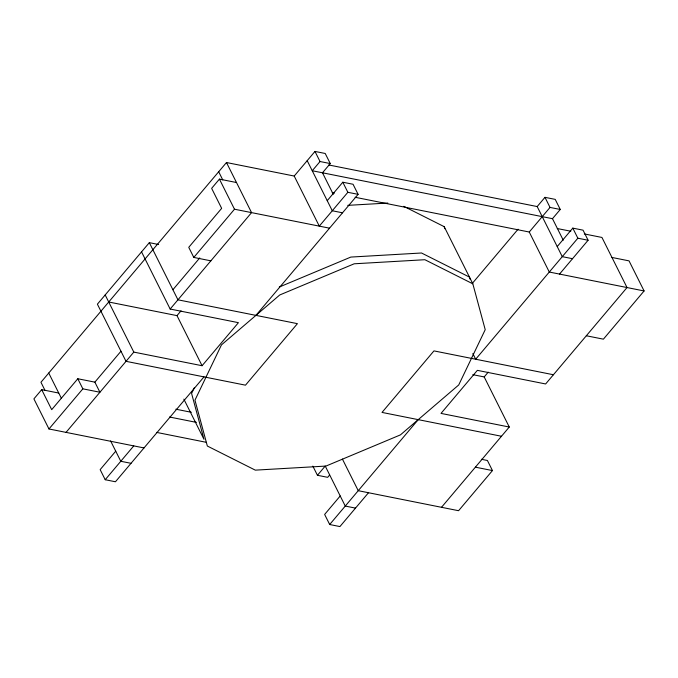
<?xml version="1.0" encoding="UTF-8"?>
<svg xmlns="http://www.w3.org/2000/svg" width="678" height="678" viewBox="0 0 678 678"><rect width="100%" height="100%" fill="white"/><g stroke="black" fill="none" stroke-linecap="round" stroke-linejoin="round"><path stroke-width="1.02" d="M194.332 387.74L191.586 393.46L203.976 439.302L183.865 399.147M149.329 242.656L97.395 304.168L126.015 361.323L245.487 385.172L297.422 323.652L177.95 299.812L149.329 242.656L158.635 244.512M255.92 315.372L358.103 194.349L347.856 192.306L319.296 226.138L294.21 176.043L226.477 162.525L40.951 382.273L45.045 390.46M58.757 393.054L41.689 389.647L33.9 398.876L48.969 428.971L144.007 447.938M236.495 182.526L219.426 179.119L211.638 188.348L221.655 208.358L188.747 247.334L193.798 257.428L210.866 260.835M77.8 378.748L82.852 388.833L99.92 392.24L94.869 382.146L77.8 378.748L51.706 409.656L41.689 389.647M48.969 428.971L82.852 388.833M193.798 257.428L234.495 209.214L329.533 228.181M94.869 382.146L120.964 351.238M172.898 289.726L199.764 257.903M66.037 432.378L133.812 352.102L202.078 365.722L238.427 322.669L170.161 309.041L141.541 251.885M170.161 309.041L251.563 212.621L226.477 162.525M294.21 176.043L314.982 151.431L325.22 153.482L330.271 163.567L322.482 172.788L333.254 194.298M108.717 301.998L176.992 315.626L181.026 310.838M330.271 163.567L320.033 161.525L312.244 170.746L552.477 218.689L563.249 240.198M115.735 451.184L100.158 469.634L105.209 479.719L115.446 481.77L203.993 376.883M327.228 200.671L342.805 182.221L353.052 184.263L358.103 194.349M105.209 479.719L133.769 445.887M472.405 283.294L518.068 229.206M328.838 164.983L537.188 206.561L544.976 197.332L555.214 199.374L560.265 209.468L552.477 218.689M312.846 466.117L317.44 475.286L325.228 466.057L345.263 506.068L355.509 508.11M355.111 197.273L529.255 232.029L550.028 207.417L560.265 209.468M329.627 475.024L327.677 477.329L317.44 475.286M340.212 495.982L324.635 514.433L329.686 524.518L339.924 526.569L368.493 492.736M557.223 246.572L572.8 228.122L583.046 230.164L588.097 240.249L559.536 274.082M329.686 524.518L418.233 419.64M588.097 240.249L577.851 238.207L475.676 359.23L472.837 353.56M472.812 374.663L484.194 376.934L488.228 372.146M441.505 507.305L509.28 427.03L484.194 376.934M481.38 459.286L487.406 460.489L492.457 470.574L458.574 510.712L358.247 490.686L342.407 459.057M611.963 257.462L629.031 260.869L644.1 290.955L603.395 339.17L586.334 335.763M279.285 287.031L350.84 257.072L421.513 252.996L469.464 277.107L470.015 279.141M347.738 205.358L387.816 203.044M557.291 228.545L570.791 231.232M584.292 233.927L601.945 237.453L627.031 287.548L545.629 383.968L477.363 370.349L441.014 413.402L509.28 427.03M332.305 192.722L334.381 193.137M342.517 212.807L332.279 210.756L307.193 160.661M572.512 258.699L562.274 256.657L537.188 206.561M644.1 290.955L549.29 272.039L529.255 232.029M553.418 374.748L433.954 350.899L382.019 412.419L501.483 436.259M475.388 467.167L492.457 470.574M175.848 409.198L191.374 412.292M169.508 417.012L196.425 422.386M156.525 432.386L206.205 442.302M131.024 463.311L120.786 461.269L110.582 440.895M403.783 206.341L444.209 226.672L472.837 283.828L485.219 329.678L458.718 384.968L400.427 434.886L325.974 466.066L255.301 470.142L207.341 446.031L194.959 400.181L221.46 344.89L279.751 294.972L354.204 263.793L424.877 259.716L472.837 283.828M572.8 228.122L577.851 238.207M544.976 197.332L550.028 207.417M342.805 182.221L347.856 192.306M314.982 151.431L320.033 161.525M218.689 171.746L222.782 179.933M219.426 179.119L234.495 209.214M176.992 315.626L202.078 365.722M105.183 294.938L133.812 352.102M48.74 373.053L61.486 398.511M444.209 226.672L444.76 228.706"/></g></svg>
